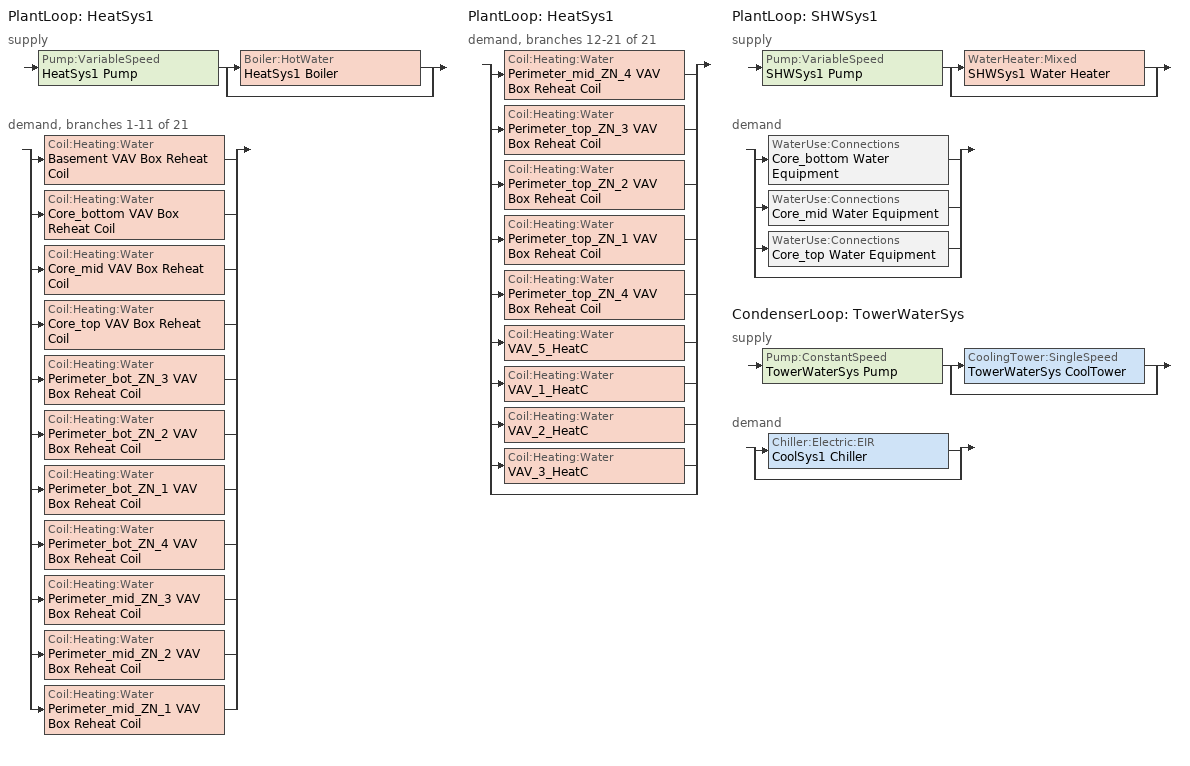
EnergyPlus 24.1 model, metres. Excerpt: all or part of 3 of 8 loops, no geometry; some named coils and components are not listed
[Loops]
PlantLoop 'HeatSys1'
 supply: Pump:VariableSpeed 'HeatSys1 Pump' > split
  | Boiler:HotWater 'HeatSys1 Boiler'
  | bypass
 demand, branches 1-11 of 21: split
  | Coil:Heating:Water 'Basement VAV Box Reheat Coil'
  | Coil:Heating:Water 'Core_bottom VAV Box Reheat Coil'
  | Coil:Heating:Water 'Core_mid VAV Box Reheat Coil'
  | Coil:Heating:Water 'Core_top VAV Box Reheat Coil'
  | Coil:Heating:Water 'Perimeter_bot_ZN_3 VAV Box Reheat Coil'
  | Coil:Heating:Water 'Perimeter_bot_ZN_2 VAV Box Reheat Coil'
  | Coil:Heating:Water 'Perimeter_bot_ZN_1 VAV Box Reheat Coil'
  | Coil:Heating:Water 'Perimeter_bot_ZN_4 VAV Box Reheat Coil'
  | Coil:Heating:Water 'Perimeter_mid_ZN_3 VAV Box Reheat Coil'
  | Coil:Heating:Water 'Perimeter_mid_ZN_2 VAV Box Reheat Coil'
  | Coil:Heating:Water 'Perimeter_mid_ZN_1 VAV Box Reheat Coil'
PlantLoop 'HeatSys1'
 demand, branches 12-21 of 21: split
  | Coil:Heating:Water 'Perimeter_mid_ZN_4 VAV Box Reheat Coil'
  | Coil:Heating:Water 'Perimeter_top_ZN_3 VAV Box Reheat Coil'
  | Coil:Heating:Water 'Perimeter_top_ZN_2 VAV Box Reheat Coil'
  | Coil:Heating:Water 'Perimeter_top_ZN_1 VAV Box Reheat Coil'
  | Coil:Heating:Water 'Perimeter_top_ZN_4 VAV Box Reheat Coil'
  | Coil:Heating:Water 'VAV_5_HeatC'
  | Coil:Heating:Water 'VAV_1_HeatC'
  | Coil:Heating:Water 'VAV_2_HeatC'
  | Coil:Heating:Water 'VAV_3_HeatC'
  | bypass
PlantLoop 'SHWSys1'
 supply: Pump:VariableSpeed 'SHWSys1 Pump' > split
  | WaterHeater:Mixed 'SHWSys1 Water Heater'
  | bypass
 demand: split
  | WaterUse:Connections 'Core_bottom Water Equipment'
  | WaterUse:Connections 'Core_mid Water Equipment'
  | WaterUse:Connections 'Core_top Water Equipment'
  | bypass
CondenserLoop 'TowerWaterSys'
 supply: Pump:ConstantSpeed 'TowerWaterSys Pump' > split
  | CoolingTower:SingleSpeed 'TowerWaterSys CoolTower'
  | bypass
 demand: split
  | Chiller:Electric:EIR 'CoolSys1 Chiller'
  | bypass
[Boiler:HotWater]
HeatSys1 Boiler: Boiler flow mode=LeavingSetpointModulated; Design water flow rate=Autosize; Efficiency curve temperature evaluation variable=LeavingBoiler; Fuel type=NaturalGas; Maximum part load ratio=1.2; Minimum part load ratio=0; Nominal capacity=Autosize; Nominal thermal efficiency=0.8; On cycle parasitic electric load=0; Optimum part load ratio=1; Sizing factor=1; Water outlet upper temperature limit=95
[Coil:Heating:Water] Availability schedule=ALWAYS_ON; Maximum water flow rate=Autosize; Performance input method=UFactorTimesAreaAndDesignWaterFlowRate; Rated capacity=Autosize; Rated inlet air temperature=16.6; Rated inlet water temperature=82.2; Rated outlet air temperature=32.2; Rated outlet water temperature=71.1; U factor times area value=Autosize
Basement VAV Box Reheat Coil; Core_bottom VAV Box Reheat Coil; Core_mid VAV Box Reheat Coil; Core_top VAV Box Reheat Coil; Perimeter_bot_ZN_1 VAV Box Reheat Coil; Perimeter_bot_ZN_2 VAV Box Reheat Coil; Perimeter_bot_ZN_3 VAV Box Reheat Coil; Perimeter_bot_ZN_4 VAV Box Reheat Coil; Perimeter_mid_ZN_1 VAV Box Reheat Coil; Perimeter_mid_ZN_2 VAV Box Reheat Coil; Perimeter_mid_ZN_3 VAV Box Reheat Coil; Perimeter_mid_ZN_4 VAV Box Reheat Coil; Perimeter_top_ZN_1 VAV Box Reheat Coil; Perimeter_top_ZN_2 VAV Box Reheat Coil; Perimeter_top_ZN_3 VAV Box Reheat Coil; Perimeter_top_ZN_4 VAV Box Reheat Coil
[CondenserEquipmentList]
TowerWaterSys Equipment List: TowerWaterSys CoolTower, CoolingTower:SingleSpeed
[CondenserEquipmentOperationSchemes]
TowerWaterSys Loop Operation Scheme List: Control scheme 1=TowerWaterSys Operation Scheme; Control scheme 1 schedule=PlantOnSched
[CondenserLoop]
TowerWaterSys: Condenser equipment operation scheme=TowerWaterSys Loop Operation Scheme List; Condenser loop volume=Autocalculate; Fluid type=Water; Load distribution scheme=SequentialLoad; Maximum loop flow rate=Autosize; Maximum loop temperature=80; Minimum loop flow rate=0; Minimum loop temperature=5
[CoolingTower:SingleSpeed]
TowerWaterSys CoolTower: Blowdown calculation mode=ConcentrationRatio; Blowdown concentration ratio=3; Capacity control=FanCycling; Design air flow rate=Autosize; Design fan power=Autosize; Design u factor times area value=Autosize; Design water flow rate=Autosize; Drift loss percent=0.008; Evaporation loss mode=SaturatedExit; Free convection regime air flow rate=Autocalculate; Free convection regime u factor times area value=Autocalculate; Number of cells=1; Performance input method=UFactorTimesAreaAndDesignWaterFlowRate
[PlantEquipmentList]
HeatSys1 Equipment List: HeatSys1 Boiler, Boiler:HotWater
SHWSys1 Equipment List: SHWSys1 Water Heater, WaterHeater:Mixed
[PlantEquipmentOperation:CoolingLoad]
TowerWaterSys Operation Scheme: Load range 1 lower limit=0; Load range 1 upper limit=1e+12; Range 1 equipment list=TowerWaterSys Equipment List
[PlantEquipmentOperation:HeatingLoad] Load range 1 lower limit=0; Load range 1 upper limit=1e+15
Name | Range 1 equipment list
HeatSys1 Operation Scheme | HeatSys1 Equipment List
SHWSys1 Operation Scheme | SHWSys1 Equipment List
[PlantEquipmentOperationSchemes] Control scheme 1 schedule=PlantOnSched
Name | Control scheme 1
HeatSys1 Loop Operation Scheme List | HeatSys1 Operation Scheme
SHWSys1 Loop Operation Scheme List | SHWSys1 Operation Scheme
[PlantLoop] Fluid type=Water; Load distribution scheme=Optimal; Maximum loop flow rate=Autosize; Minimum loop flow rate=0; Minimum loop temperature=10; Plant loop volume=Autocalculate
Name | Maximum loop temperature | Plant equipment operation scheme
HeatSys1 | 100 | HeatSys1 Loop Operation Scheme List
SHWSys1 | 60 | SHWSys1 Loop Operation Scheme List
[Pump:ConstantSpeed]
TowerWaterSys Pump: Design flow rate=Autosize; Design power consumption=Autosize; Design pump head=179352; Fraction of motor inefficiencies to fluid stream=0; Motor efficiency=0.87; Pump control type=Intermittent
[Pump:VariableSpeed] Design maximum flow rate=Autosize; Design minimum flow rate=0; Design power consumption=Autosize; Design pump head=179352; Fraction of motor inefficiencies to fluid stream=0; Pump control type=Intermittent; Coefficient 1 of the part load performance curve=0; Coefficient 2 of the part load performance curve=1; Coefficient 3 of the part load performance curve=0; Coefficient 4 of the part load performance curve=0
Name | Motor efficiency
HeatSys1 Pump | 0.875
SHWSys1 Pump | 0.85
[SetpointManager:FollowOutdoorAirTemperature]
MyCondenserControl: Control variable=Temperature; Maximum setpoint temperature=80; Minimum setpoint temperature=5; Offset temperature difference=0; Reference temperature type=OutdoorAirWetBulb; Setpoint node or nodelist=TowerWaterSys Supply Outlet Node
[SetpointManager:Scheduled]
HeatSys1 Loop Setpoint Manager: Control variable=Temperature; Schedule=HW-Loop-Temp-Schedule; Setpoint node or nodelist=HeatSys1 Supply Outlet Node
[Sizing:Plant]
Name | Design loop exit temperature | Loop design temperature difference | Loop type
SHWSys1 | 60 | 5 | Heating
HeatSys1 | 82 | 11 | Heating
TowerWaterSys | 29.4 | 5.6 | Condenser
[WaterHeater:Mixed]
SHWSys1 Water Heater: Ambient temperature indicator=Schedule; Ambient temperature schedule=SHWSys1 Water Heater Ambient Temperature Schedule Name; Deadband temperature difference=2; Heater control type=Cycle; Heater fuel type=NaturalGas; Heater maximum capacity=845000; Heater thermal efficiency=0.8; Indirect water heating recovery time=1.5; Maximum temperature limit=82.2222; Off cycle loss coefficient to ambient temperature=6; Off cycle parasitic fuel consumption rate=20; Off cycle parasitic fuel type=NaturalGas; Off cycle parasitic heat fraction to tank=0.8; On cycle loss coefficient to ambient temperature=6; On cycle parasitic fuel type=NaturalGas; Setpoint temperature schedule=SHWSys1 Water Heater Setpoint Temperature Schedule Name; Source side design flow rate=Autosize; Source side effectiveness=1; Tank volume=0.7571; Use side design flow rate=Autosize; Use side effectiveness=1
[WaterUse:Connections]
Name | Water use equipment name 1
Core_bottom Water Equipment | Core_bottom Water Equipment
Core_mid Water Equipment | Core_mid Water Equipment
Core_top Water Equipment | Core_top Water Equipment
[WaterUse:Equipment] Flow rate fraction schedule=BLDG_SWH_SCH; Peak flow rate=2.23972e-05
Name | Zone | Hot water supply temperature schedule | Latent fraction schedule | Sensible fraction schedule | Target temperature schedule
Core_bottom Water Equipment | Core_bottom | Core_bottom Water Equipment Hot Supply Temp Sched | Core_bottom Water Equipment Latent fract sched | Core_bottom Water Equipment Sensible fract sched | Core_bottom Water Equipment Temp Sched
Core_mid Water Equipment | Core_mid | Core_mid Water Equipment Hot Supply Temp Sched | Core_mid Water Equipment Latent fract sched | Core_mid Water Equipment Sensible fract sched | Core_mid Water Equipment Temp Sched
Core_top Water Equipment | Core_top | Core_top Water Equipment Hot Supply Temp Sched | Core_top Water Equipment Latent fract sched | Core_top Water Equipment Sensible fract sched | Core_top Water Equipment Temp Sched
[Schedule:Compact]
ALWAYS_ON; PlantOnSched: Through: 12/31, For: AllDays, Until: 24:00, 1
BLDG_SWH_SCH: Through: 12/31, For: Weekdays SummerDesignDay, Until: 05:00, 0.05, Until: 06:00, 0.08, Until: 07:00, 0.07, Until: 08:00, 0.19, Until: 09:00, 0.35, Until: 10:00, 0.38, Until: 11:00, 0.39, Until: 12:00, 0.47, Until: 13:00, 0.57, Until: 14:00, 0.54, Until: 15:00, 0.34, Until: 16:00, 0.33, Until: 17:00, 0.44, Until: 18:00, 0.26, Until: 19:00, 0.21, Until: 20:00, 0.15, Until: 21:00, 0.17, Until: 22:00, 0.08, Until: 24:00, 0.05, For: Saturday WinterDesignDay, Until: 05:00, 0.05, Until: 06:00, 0.08, Until: 07:00, 0.07, Until: 08:00, 0.11, Until: 09:00, 0.15, Until: 10:00, 0.21, Until: 11:00, 0.19, Until: 12:00, 0.23, Until: 13:00, 0.2, Until: 14:00, 0.19, Until: 15:00, 0.15, Until: 16:00, 0.13, Until: 17:00, 0.14, Until: 21:00, 0.07, Until: 22:00, 0.09, Until: 24:00, 0.05, For: Sunday Holidays AllOtherDays, Until: 05:00, 0.04, Until: 06:00, 0.07, Until: 11:00, 0.04, Until: 13:00, 0.06, Until: 14:00, 0.09, Until: 15:00, 0.06, Until: 21:00, 0.04, Until: 22:00, 0.07, Until: 24:00, 0.04
Core_bottom Water Equipment Hot Supply Temp Sched; Core_mid Water Equipment Hot Supply Temp Sched; Core_top Water Equipment Hot Supply Temp Sched: Through: 12/31, For: AllDays, Until: 24:00, 55
Core_bottom Water Equipment Latent fract sched; Core_mid Water Equipment Latent fract sched; Core_top Water Equipment Latent fract sched: Through: 12/31, For: AllDays, Until: 24:00, 0.05
Core_bottom Water Equipment Sensible fract sched; Core_mid Water Equipment Sensible fract sched; Core_top Water Equipment Sensible fract sched: Through: 12/31, For: AllDays, Until: 24:00, 0.2
Core_bottom Water Equipment Temp Sched; Core_mid Water Equipment Temp Sched; Core_top Water Equipment Temp Sched: Through: 12/31, For: AllDays, Until: 24:00, 48.8
HW-Loop-Temp-Schedule; SHWSys1 Water Heater Setpoint Temperature Schedule Name: Through: 12/31, For: AllDays, Until: 24:00, 60
SHWSys1 Water Heater Ambient Temperature Schedule Name: Through: 12/31, For: AllDays, Until: 24:00, 22
